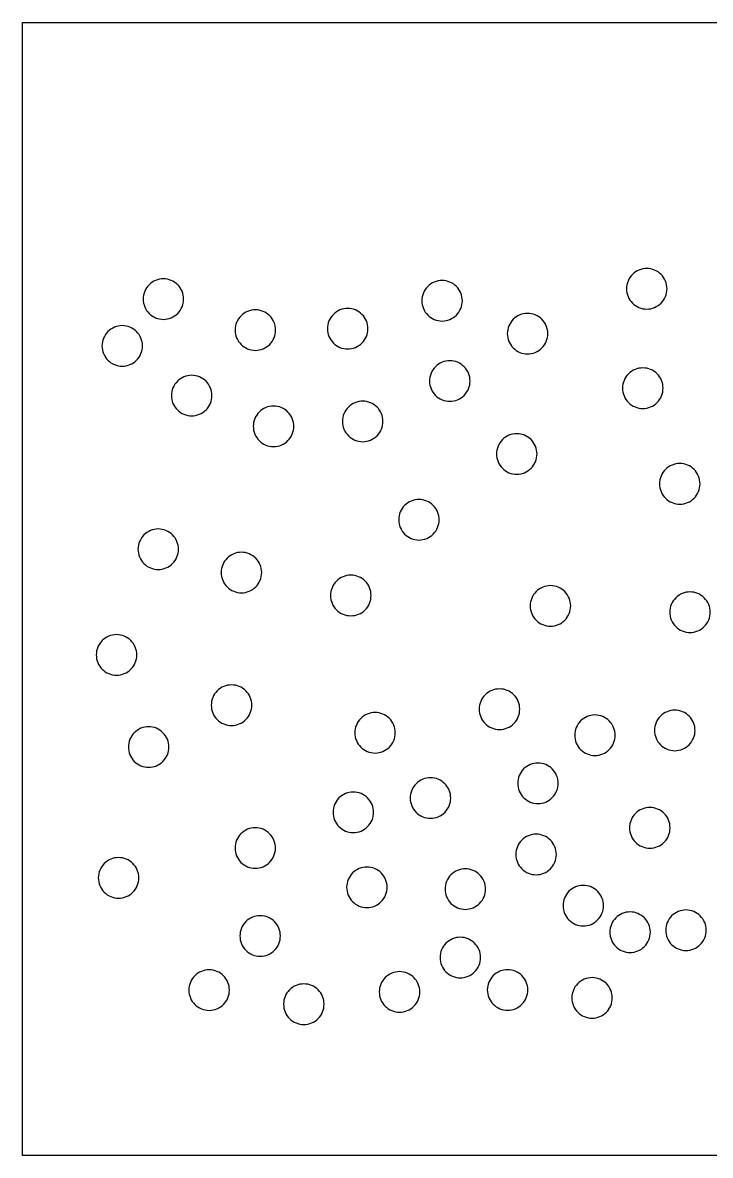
# Model space of a CAD drawing. Header units: millimetres. Extents: x 0 to 406, y 0 to 84.
# Drawn here: x 0 to 50.9, y 0 to 83.8 of the extents above; entities that cross this region are included whole.
import ezdxf

# ---------------------------------------------------------------- set-up
doc = ezdxf.new("R2010")
doc.units = ezdxf.units.MM

msp = doc.modelspace()

# ---------------------------------------------------------------- linework, layer by layer
at = {"color": 0}
for points in [[(0, 0), (0, 83.82), (406.4, 83.82), (406.4, 0), (0, 0)], [(47.362, 63.174), (47.45, 63.292), (47.525, 63.419), (47.588, 63.552), (47.638, 63.69), (47.674, 63.833), (47.695, 63.979), (47.702, 64.126), (47.695, 64.273), (47.674, 64.418), (47.638, 64.561), (47.588, 64.7), (47.525, 64.833), (47.45, 64.959), (47.362, 65.077), (47.263, 65.186), (47.154, 65.285), (47.036, 65.373), (46.91, 65.449), (46.776, 65.511), (46.638, 65.561), (46.495, 65.597), (46.349, 65.618), (46.202, 65.626), (46.055, 65.618), (45.91, 65.597), (45.767, 65.561), (45.628, 65.511), (45.495, 65.449), (45.369, 65.373), (45.251, 65.285), (45.142, 65.186), (45.043, 65.077), (44.955, 64.959), (44.88, 64.833), (44.817, 64.7), (44.767, 64.561), (44.731, 64.418), (44.71, 64.273), (44.702, 64.126), (44.71, 63.979), (44.731, 63.833), (44.767, 63.69), (44.817, 63.552), (44.88, 63.419), (44.955, 63.292), (45.043, 63.174), (45.142, 63.065), (45.251, 62.966), (45.369, 62.878), (45.495, 62.803), (45.628, 62.74), (45.767, 62.69), (45.91, 62.654), (46.055, 62.633), (46.202, 62.626), (46.349, 62.633), (46.495, 62.654), (46.638, 62.69), (46.776, 62.74), (46.91, 62.803), (47.036, 62.878), (47.154, 62.966), (47.263, 63.065), (47.362, 63.174)], [(11.481, 62.303), (11.579, 62.412), (11.667, 62.53), (11.743, 62.657), (11.806, 62.79), (11.855, 62.928), (11.891, 63.071), (11.913, 63.217), (11.92, 63.364), (11.913, 63.511), (11.891, 63.656), (11.855, 63.799), (11.806, 63.938), (11.743, 64.071), (11.667, 64.197), (11.579, 64.315), (11.481, 64.424), (11.372, 64.523), (11.253, 64.611), (11.127, 64.687), (10.994, 64.75), (10.855, 64.799), (10.713, 64.835), (10.567, 64.856), (10.42, 64.864), (10.273, 64.856), (10.127, 64.835), (9.985, 64.799), (9.846, 64.75), (9.713, 64.687), (9.587, 64.611), (9.468, 64.523), (9.359, 64.424), (9.26, 64.315), (9.173, 64.197), (9.097, 64.071), (9.034, 63.938), (8.985, 63.799), (8.949, 63.656), (8.927, 63.511), (8.92, 63.364), (8.927, 63.217), (8.949, 63.071), (8.985, 62.928), (9.034, 62.79), (9.097, 62.657), (9.173, 62.53), (9.26, 62.412), (9.359, 62.303), (9.468, 62.204), (9.587, 62.116), (9.713, 62.041), (9.846, 61.978), (9.985, 61.928), (10.127, 61.893), (10.273, 61.871), (10.42, 61.864), (10.567, 61.871), (10.713, 61.893), (10.855, 61.928), (10.994, 61.978), (11.127, 62.041), (11.253, 62.116), (11.372, 62.204), (11.481, 62.303)], [(32.111, 62.181), (32.21, 62.29), (32.298, 62.408), (32.373, 62.534), (32.436, 62.668), (32.486, 62.806), (32.522, 62.949), (32.543, 63.095), (32.55, 63.242), (32.543, 63.389), (32.522, 63.534), (32.486, 63.677), (32.436, 63.816), (32.373, 63.949), (32.298, 64.075), (32.21, 64.193), (32.111, 64.302), (32.002, 64.401), (31.884, 64.489), (31.758, 64.564), (31.624, 64.627), (31.486, 64.677), (31.343, 64.713), (31.197, 64.734), (31.05, 64.742), (30.903, 64.734), (30.758, 64.713), (30.615, 64.677), (30.476, 64.627), (30.343, 64.564), (30.217, 64.489), (30.099, 64.401), (29.99, 64.302), (29.891, 64.193), (29.803, 64.075), (29.728, 63.949), (29.665, 63.816), (29.615, 63.677), (29.579, 63.534), (29.558, 63.389), (29.55, 63.242), (29.558, 63.095), (29.579, 62.949), (29.615, 62.806), (29.665, 62.668), (29.728, 62.534), (29.803, 62.408), (29.891, 62.29), (29.99, 62.181), (30.099, 62.082), (30.217, 61.994), (30.343, 61.919), (30.476, 61.856), (30.615, 61.806), (30.758, 61.77), (30.903, 61.749), (31.05, 61.742), (31.197, 61.749), (31.343, 61.77), (31.486, 61.806), (31.624, 61.856), (31.758, 61.919), (31.884, 61.994), (32.002, 62.082), (32.111, 62.181)], [(18.288, 60.008), (18.386, 60.117), (18.474, 60.235), (18.55, 60.362), (18.613, 60.495), (18.662, 60.633), (18.698, 60.776), (18.72, 60.922), (18.727, 61.069), (18.72, 61.216), (18.698, 61.361), (18.662, 61.504), (18.613, 61.643), (18.55, 61.776), (18.474, 61.902), (18.386, 62.02), (18.288, 62.129), (18.179, 62.228), (18.06, 62.316), (17.934, 62.392), (17.801, 62.455), (17.662, 62.504), (17.52, 62.54), (17.374, 62.562), (17.227, 62.569), (17.08, 62.562), (16.934, 62.54), (16.791, 62.504), (16.653, 62.455), (16.52, 62.392), (16.394, 62.316), (16.275, 62.228), (16.166, 62.129), (16.067, 62.02), (15.98, 61.902), (15.904, 61.776), (15.841, 61.643), (15.792, 61.504), (15.756, 61.361), (15.734, 61.216), (15.727, 61.069), (15.734, 60.922), (15.756, 60.776), (15.792, 60.633), (15.841, 60.495), (15.904, 60.362), (15.98, 60.235), (16.067, 60.117), (16.166, 60.008), (16.275, 59.909), (16.394, 59.822), (16.52, 59.746), (16.653, 59.683), (16.791, 59.633), (16.934, 59.598), (17.08, 59.576), (17.227, 59.569), (17.374, 59.576), (17.52, 59.598), (17.662, 59.633), (17.801, 59.683), (17.934, 59.746), (18.06, 59.822), (18.179, 59.909), (18.288, 60.008)], [(25.122, 60.11), (25.221, 60.219), (25.309, 60.338), (25.385, 60.464), (25.448, 60.597), (25.497, 60.736), (25.533, 60.878), (25.555, 61.024), (25.562, 61.171), (25.555, 61.318), (25.533, 61.464), (25.497, 61.606), (25.448, 61.745), (25.385, 61.878), (25.309, 62.004), (25.221, 62.123), (25.122, 62.232), (25.013, 62.331), (24.895, 62.418), (24.769, 62.494), (24.636, 62.557), (24.497, 62.606), (24.354, 62.642), (24.209, 62.664), (24.062, 62.671), (23.915, 62.664), (23.769, 62.642), (23.626, 62.606), (23.488, 62.557), (23.355, 62.494), (23.228, 62.418), (23.11, 62.331), (23.001, 62.232), (22.902, 62.123), (22.815, 62.004), (22.739, 61.878), (22.676, 61.745), (22.626, 61.606), (22.591, 61.464), (22.569, 61.318), (22.562, 61.171), (22.569, 61.024), (22.591, 60.878), (22.626, 60.736), (22.676, 60.597), (22.739, 60.464), (22.815, 60.338), (22.902, 60.219), (23.001, 60.11), (23.11, 60.012), (23.228, 59.924), (23.355, 59.848), (23.488, 59.785), (23.626, 59.736), (23.769, 59.7), (23.915, 59.678), (24.062, 59.671), (24.209, 59.678), (24.354, 59.7), (24.497, 59.736), (24.636, 59.785), (24.769, 59.848), (24.895, 59.924), (25.013, 60.012), (25.122, 60.11)], [(38.438, 59.747), (38.537, 59.856), (38.625, 59.974), (38.7, 60.1), (38.763, 60.233), (38.813, 60.372), (38.849, 60.515), (38.87, 60.66), (38.877, 60.807), (38.87, 60.954), (38.849, 61.1), (38.813, 61.243), (38.763, 61.381), (38.7, 61.514), (38.625, 61.641), (38.537, 61.759), (38.438, 61.868), (38.329, 61.967), (38.211, 62.055), (38.085, 62.13), (37.951, 62.193), (37.813, 62.243), (37.67, 62.279), (37.524, 62.3), (37.377, 62.307), (37.23, 62.3), (37.085, 62.279), (36.942, 62.243), (36.803, 62.193), (36.67, 62.13), (36.544, 62.055), (36.426, 61.967), (36.317, 61.868), (36.218, 61.759), (36.13, 61.641), (36.055, 61.514), (35.992, 61.381), (35.942, 61.243), (35.906, 61.1), (35.885, 60.954), (35.877, 60.807), (35.885, 60.66), (35.906, 60.515), (35.942, 60.372), (35.992, 60.233), (36.055, 60.1), (36.13, 59.974), (36.218, 59.856), (36.317, 59.747), (36.426, 59.648), (36.544, 59.56), (36.67, 59.484), (36.803, 59.422), (36.942, 59.372), (37.085, 59.336), (37.23, 59.315), (37.377, 59.307), (37.524, 59.315), (37.67, 59.336), (37.813, 59.372), (37.951, 59.422), (38.085, 59.484), (38.211, 59.56), (38.329, 59.648), (38.438, 59.747)], [(8.434, 58.84), (8.532, 58.949), (8.62, 59.067), (8.696, 59.193), (8.759, 59.326), (8.808, 59.465), (8.844, 59.608), (8.866, 59.753), (8.873, 59.9), (8.866, 60.047), (8.844, 60.193), (8.808, 60.336), (8.759, 60.474), (8.696, 60.607), (8.62, 60.734), (8.532, 60.852), (8.434, 60.961), (8.325, 61.06), (8.206, 61.147), (8.08, 61.223), (7.947, 61.286), (7.808, 61.336), (7.666, 61.371), (7.52, 61.393), (7.373, 61.4), (7.226, 61.393), (7.08, 61.371), (6.937, 61.336), (6.799, 61.286), (6.666, 61.223), (6.54, 61.147), (6.421, 61.06), (6.312, 60.961), (6.213, 60.852), (6.126, 60.734), (6.05, 60.607), (5.987, 60.474), (5.938, 60.336), (5.902, 60.193), (5.88, 60.047), (5.873, 59.9), (5.88, 59.753), (5.902, 59.608), (5.938, 59.465), (5.987, 59.326), (6.05, 59.193), (6.126, 59.067), (6.213, 58.949), (6.312, 58.84), (6.421, 58.741), (6.54, 58.653), (6.666, 58.577), (6.799, 58.514), (6.937, 58.465), (7.08, 58.429), (7.226, 58.407), (7.373, 58.4), (7.52, 58.407), (7.666, 58.429), (7.808, 58.465), (7.947, 58.514), (8.08, 58.577), (8.206, 58.653), (8.325, 58.741), (8.434, 58.84)], [(32.682, 56.238), (32.781, 56.347), (32.869, 56.465), (32.945, 56.591), (33.008, 56.724), (33.057, 56.863), (33.093, 57.006), (33.114, 57.151), (33.122, 57.298), (33.114, 57.445), (33.093, 57.591), (33.057, 57.734), (33.008, 57.872), (32.945, 58.005), (32.869, 58.132), (32.781, 58.25), (32.682, 58.359), (32.573, 58.458), (32.455, 58.545), (32.329, 58.621), (32.196, 58.684), (32.057, 58.734), (31.914, 58.769), (31.769, 58.791), (31.622, 58.798), (31.475, 58.791), (31.329, 58.769), (31.186, 58.734), (31.048, 58.684), (30.915, 58.621), (30.788, 58.545), (30.67, 58.458), (30.561, 58.359), (30.462, 58.25), (30.375, 58.132), (30.299, 58.005), (30.236, 57.872), (30.186, 57.734), (30.151, 57.591), (30.129, 57.445), (30.122, 57.298), (30.129, 57.151), (30.151, 57.006), (30.186, 56.863), (30.236, 56.724), (30.299, 56.591), (30.375, 56.465), (30.462, 56.347), (30.561, 56.238), (30.67, 56.139), (30.788, 56.051), (30.915, 55.975), (31.048, 55.912), (31.186, 55.863), (31.329, 55.827), (31.475, 55.805), (31.622, 55.798), (31.769, 55.805), (31.914, 55.827), (32.057, 55.863), (32.196, 55.912), (32.329, 55.975), (32.455, 56.051), (32.573, 56.139), (32.682, 56.238)], [(46.972, 55.71), (47.071, 55.819), (47.158, 55.937), (47.234, 56.063), (47.297, 56.196), (47.346, 56.335), (47.382, 56.478), (47.404, 56.623), (47.411, 56.77), (47.404, 56.917), (47.382, 57.063), (47.346, 57.206), (47.297, 57.344), (47.234, 57.477), (47.158, 57.604), (47.071, 57.722), (46.972, 57.831), (46.863, 57.93), (46.744, 58.017), (46.618, 58.093), (46.485, 58.156), (46.347, 58.206), (46.204, 58.241), (46.058, 58.263), (45.911, 58.27), (45.764, 58.263), (45.618, 58.241), (45.476, 58.206), (45.337, 58.156), (45.204, 58.093), (45.078, 58.017), (44.959, 57.93), (44.85, 57.831), (44.752, 57.722), (44.664, 57.604), (44.588, 57.477), (44.525, 57.344), (44.476, 57.206), (44.44, 57.063), (44.418, 56.917), (44.411, 56.77), (44.418, 56.623), (44.44, 56.478), (44.476, 56.335), (44.525, 56.196), (44.588, 56.063), (44.664, 55.937), (44.752, 55.819), (44.85, 55.71), (44.959, 55.611), (45.078, 55.523), (45.204, 55.447), (45.337, 55.384), (45.476, 55.335), (45.618, 55.299), (45.764, 55.277), (45.911, 55.27), (46.058, 55.277), (46.204, 55.299), (46.347, 55.335), (46.485, 55.384), (46.618, 55.447), (46.744, 55.523), (46.863, 55.611), (46.972, 55.71)], [(13.574, 55.163), (13.673, 55.272), (13.76, 55.39), (13.836, 55.516), (13.899, 55.649), (13.949, 55.788), (13.984, 55.931), (14.006, 56.076), (14.013, 56.223), (14.006, 56.37), (13.984, 56.516), (13.949, 56.659), (13.899, 56.797), (13.836, 56.93), (13.76, 57.057), (13.673, 57.175), (13.574, 57.284), (13.465, 57.383), (13.347, 57.471), (13.22, 57.546), (13.087, 57.609), (12.949, 57.659), (12.806, 57.695), (12.66, 57.716), (12.513, 57.723), (12.366, 57.716), (12.221, 57.695), (12.078, 57.659), (11.939, 57.609), (11.806, 57.546), (11.68, 57.471), (11.562, 57.383), (11.453, 57.284), (11.354, 57.175), (11.266, 57.057), (11.19, 56.93), (11.127, 56.797), (11.078, 56.659), (11.042, 56.516), (11.02, 56.37), (11.013, 56.223), (11.02, 56.076), (11.042, 55.931), (11.078, 55.788), (11.127, 55.649), (11.19, 55.516), (11.266, 55.39), (11.354, 55.272), (11.453, 55.163), (11.562, 55.064), (11.68, 54.976), (11.806, 54.901), (11.939, 54.838), (12.078, 54.788), (12.221, 54.752), (12.366, 54.731), (12.513, 54.723), (12.66, 54.731), (12.806, 54.752), (12.949, 54.788), (13.087, 54.838), (13.22, 54.901), (13.347, 54.976), (13.465, 55.064), (13.574, 55.163)], [(19.634, 52.887), (19.732, 52.996), (19.82, 53.114), (19.896, 53.241), (19.959, 53.374), (20.008, 53.512), (20.044, 53.655), (20.066, 53.801), (20.073, 53.948), (20.066, 54.095), (20.044, 54.24), (20.008, 54.383), (19.959, 54.522), (19.896, 54.655), (19.82, 54.781), (19.732, 54.899), (19.634, 55.008), (19.524, 55.107), (19.406, 55.195), (19.28, 55.271), (19.147, 55.334), (19.008, 55.383), (18.866, 55.419), (18.72, 55.44), (18.573, 55.448), (18.426, 55.44), (18.28, 55.419), (18.137, 55.383), (17.999, 55.334), (17.866, 55.271), (17.74, 55.195), (17.621, 55.107), (17.512, 55.008), (17.413, 54.899), (17.326, 54.781), (17.25, 54.655), (17.187, 54.522), (17.137, 54.383), (17.102, 54.24), (17.08, 54.095), (17.073, 53.948), (17.08, 53.801), (17.102, 53.655), (17.137, 53.512), (17.187, 53.374), (17.25, 53.241), (17.326, 53.114), (17.413, 52.996), (17.512, 52.887), (17.621, 52.788), (17.74, 52.7), (17.866, 52.625), (17.999, 52.562), (18.137, 52.512), (18.28, 52.477), (18.426, 52.455), (18.573, 52.448), (18.72, 52.455), (18.866, 52.477), (19.008, 52.512), (19.147, 52.562), (19.28, 52.625), (19.406, 52.7), (19.524, 52.788), (19.634, 52.887)], [(26.235, 53.248), (26.334, 53.357), (26.421, 53.476), (26.497, 53.602), (26.56, 53.735), (26.61, 53.874), (26.645, 54.016), (26.667, 54.162), (26.674, 54.309), (26.667, 54.456), (26.645, 54.602), (26.61, 54.745), (26.56, 54.883), (26.497, 55.016), (26.421, 55.142), (26.334, 55.261), (26.235, 55.37), (26.126, 55.469), (26.007, 55.556), (25.881, 55.632), (25.748, 55.695), (25.61, 55.744), (25.467, 55.78), (25.321, 55.802), (25.174, 55.809), (25.027, 55.802), (24.881, 55.78), (24.739, 55.744), (24.6, 55.695), (24.467, 55.632), (24.341, 55.556), (24.223, 55.469), (24.113, 55.37), (24.015, 55.261), (23.927, 55.142), (23.851, 55.016), (23.788, 54.883), (23.739, 54.745), (23.703, 54.602), (23.681, 54.456), (23.674, 54.309), (23.681, 54.162), (23.703, 54.016), (23.739, 53.874), (23.788, 53.735), (23.851, 53.602), (23.927, 53.476), (24.015, 53.357), (24.113, 53.248), (24.223, 53.15), (24.341, 53.062), (24.467, 52.986), (24.6, 52.923), (24.739, 52.874), (24.881, 52.838), (25.027, 52.816), (25.174, 52.809), (25.321, 52.816), (25.467, 52.838), (25.61, 52.874), (25.748, 52.923), (25.881, 52.986), (26.007, 53.062), (26.126, 53.15), (26.235, 53.248)], [(37.639, 50.841), (37.737, 50.95), (37.825, 51.068), (37.901, 51.194), (37.964, 51.327), (38.013, 51.466), (38.049, 51.609), (38.071, 51.754), (38.078, 51.901), (38.071, 52.048), (38.049, 52.194), (38.013, 52.337), (37.964, 52.475), (37.901, 52.608), (37.825, 52.735), (37.737, 52.853), (37.639, 52.962), (37.529, 53.061), (37.411, 53.148), (37.285, 53.224), (37.152, 53.287), (37.013, 53.337), (36.871, 53.372), (36.725, 53.394), (36.578, 53.401), (36.431, 53.394), (36.285, 53.372), (36.142, 53.337), (36.004, 53.287), (35.871, 53.224), (35.745, 53.148), (35.626, 53.061), (35.517, 52.962), (35.418, 52.853), (35.331, 52.735), (35.255, 52.608), (35.192, 52.475), (35.142, 52.337), (35.107, 52.194), (35.085, 52.048), (35.078, 51.901), (35.085, 51.754), (35.107, 51.609), (35.142, 51.466), (35.192, 51.327), (35.255, 51.194), (35.331, 51.068), (35.418, 50.95), (35.517, 50.841), (35.626, 50.742), (35.745, 50.654), (35.871, 50.578), (36.004, 50.515), (36.142, 50.466), (36.285, 50.43), (36.431, 50.408), (36.578, 50.401), (36.725, 50.408), (36.871, 50.43), (37.013, 50.466), (37.152, 50.515), (37.285, 50.578), (37.411, 50.654), (37.529, 50.742), (37.639, 50.841)], [(49.709, 48.632), (49.808, 48.741), (49.895, 48.859), (49.971, 48.986), (50.034, 49.119), (50.084, 49.257), (50.119, 49.4), (50.141, 49.546), (50.148, 49.693), (50.141, 49.84), (50.119, 49.985), (50.084, 50.128), (50.034, 50.267), (49.971, 50.4), (49.895, 50.526), (49.808, 50.644), (49.709, 50.753), (49.6, 50.852), (49.482, 50.94), (49.355, 51.016), (49.222, 51.079), (49.084, 51.128), (48.941, 51.164), (48.795, 51.186), (48.648, 51.193), (48.501, 51.186), (48.356, 51.164), (48.213, 51.128), (48.074, 51.079), (47.941, 51.016), (47.815, 50.94), (47.697, 50.852), (47.588, 50.753), (47.489, 50.644), (47.401, 50.526), (47.325, 50.4), (47.262, 50.267), (47.213, 50.128), (47.177, 49.985), (47.155, 49.84), (47.148, 49.693), (47.155, 49.546), (47.177, 49.4), (47.213, 49.257), (47.262, 49.119), (47.325, 48.986), (47.401, 48.859), (47.489, 48.741), (47.588, 48.632), (47.697, 48.533), (47.815, 48.446), (47.941, 48.37), (48.074, 48.307), (48.213, 48.257), (48.356, 48.222), (48.501, 48.2), (48.648, 48.193), (48.795, 48.2), (48.941, 48.222), (49.084, 48.257), (49.222, 48.307), (49.355, 48.37), (49.482, 48.446), (49.6, 48.533), (49.709, 48.632)], [(30.398, 45.975), (30.497, 46.084), (30.584, 46.202), (30.66, 46.328), (30.723, 46.462), (30.773, 46.6), (30.808, 46.743), (30.83, 46.889), (30.837, 47.036), (30.83, 47.183), (30.808, 47.328), (30.773, 47.471), (30.723, 47.61), (30.66, 47.743), (30.584, 47.869), (30.497, 47.987), (30.398, 48.096), (30.289, 48.195), (30.171, 48.283), (30.044, 48.358), (29.911, 48.421), (29.773, 48.471), (29.63, 48.507), (29.484, 48.528), (29.337, 48.536), (29.19, 48.528), (29.045, 48.507), (28.902, 48.471), (28.763, 48.421), (28.63, 48.358), (28.504, 48.283), (28.386, 48.195), (28.277, 48.096), (28.178, 47.987), (28.09, 47.869), (28.014, 47.743), (27.951, 47.61), (27.902, 47.471), (27.866, 47.328), (27.844, 47.183), (27.837, 47.036), (27.844, 46.889), (27.866, 46.743), (27.902, 46.6), (27.951, 46.462), (28.014, 46.328), (28.09, 46.202), (28.178, 46.084), (28.277, 45.975), (28.386, 45.876), (28.504, 45.788), (28.63, 45.713), (28.763, 45.65), (28.902, 45.6), (29.045, 45.564), (29.19, 45.543), (29.337, 45.536), (29.484, 45.543), (29.63, 45.564), (29.773, 45.6), (29.911, 45.65), (30.044, 45.713), (30.171, 45.788), (30.289, 45.876), (30.398, 45.975)], [(11.099, 43.793), (11.198, 43.902), (11.285, 44.02), (11.361, 44.146), (11.424, 44.279), (11.473, 44.418), (11.509, 44.561), (11.531, 44.706), (11.538, 44.853), (11.531, 45), (11.509, 45.146), (11.473, 45.289), (11.424, 45.427), (11.361, 45.56), (11.285, 45.687), (11.198, 45.805), (11.099, 45.914), (10.99, 46.013), (10.871, 46.101), (10.745, 46.176), (10.612, 46.239), (10.473, 46.289), (10.331, 46.325), (10.185, 46.346), (10.038, 46.353), (9.891, 46.346), (9.745, 46.325), (9.603, 46.289), (9.464, 46.239), (9.331, 46.176), (9.205, 46.101), (9.086, 46.013), (8.977, 45.914), (8.879, 45.805), (8.791, 45.687), (8.715, 45.56), (8.652, 45.427), (8.603, 45.289), (8.567, 45.146), (8.545, 45), (8.538, 44.853), (8.545, 44.706), (8.567, 44.561), (8.603, 44.418), (8.652, 44.279), (8.715, 44.146), (8.791, 44.02), (8.879, 43.902), (8.977, 43.793), (9.086, 43.694), (9.205, 43.606), (9.331, 43.531), (9.464, 43.468), (9.603, 43.418), (9.745, 43.382), (9.891, 43.361), (10.038, 43.353), (10.185, 43.361), (10.331, 43.382), (10.473, 43.418), (10.612, 43.468), (10.745, 43.531), (10.871, 43.606), (10.99, 43.694), (11.099, 43.793)], [(17.258, 42.067), (17.357, 42.176), (17.445, 42.294), (17.52, 42.42), (17.583, 42.554), (17.633, 42.692), (17.668, 42.835), (17.69, 42.981), (17.697, 43.128), (17.69, 43.275), (17.668, 43.42), (17.633, 43.563), (17.583, 43.702), (17.52, 43.835), (17.445, 43.961), (17.357, 44.079), (17.258, 44.188), (17.149, 44.287), (17.031, 44.375), (16.904, 44.45), (16.771, 44.513), (16.633, 44.563), (16.49, 44.599), (16.344, 44.62), (16.197, 44.628), (16.05, 44.62), (15.905, 44.599), (15.762, 44.563), (15.623, 44.513), (15.49, 44.45), (15.364, 44.375), (15.246, 44.287), (15.137, 44.188), (15.038, 44.079), (14.95, 43.961), (14.874, 43.835), (14.811, 43.702), (14.762, 43.563), (14.726, 43.42), (14.705, 43.275), (14.697, 43.128), (14.705, 42.981), (14.726, 42.835), (14.762, 42.692), (14.811, 42.554), (14.874, 42.42), (14.95, 42.294), (15.038, 42.176), (15.137, 42.067), (15.246, 41.968), (15.364, 41.88), (15.49, 41.805), (15.623, 41.742), (15.762, 41.692), (15.905, 41.656), (16.05, 41.635), (16.197, 41.628), (16.344, 41.635), (16.49, 41.656), (16.633, 41.692), (16.771, 41.742), (16.904, 41.805), (17.031, 41.88), (17.149, 41.968), (17.258, 42.067)], [(25.356, 40.37), (25.455, 40.479), (25.542, 40.597), (25.618, 40.724), (25.681, 40.857), (25.73, 40.995), (25.766, 41.138), (25.788, 41.284), (25.795, 41.431), (25.788, 41.578), (25.766, 41.723), (25.73, 41.866), (25.681, 42.005), (25.618, 42.138), (25.542, 42.264), (25.455, 42.382), (25.356, 42.491), (25.247, 42.59), (25.128, 42.678), (25.002, 42.754), (24.869, 42.816), (24.731, 42.866), (24.588, 42.902), (24.442, 42.923), (24.295, 42.931), (24.148, 42.923), (24.002, 42.902), (23.86, 42.866), (23.721, 42.816), (23.588, 42.754), (23.462, 42.678), (23.343, 42.59), (23.234, 42.491), (23.136, 42.382), (23.048, 42.264), (22.972, 42.138), (22.909, 42.005), (22.86, 41.866), (22.824, 41.723), (22.802, 41.578), (22.795, 41.431), (22.802, 41.284), (22.824, 41.138), (22.86, 40.995), (22.909, 40.857), (22.972, 40.724), (23.048, 40.597), (23.136, 40.479), (23.234, 40.37), (23.343, 40.271), (23.462, 40.183), (23.588, 40.108), (23.721, 40.045), (23.86, 39.995), (24.002, 39.959), (24.148, 39.938), (24.295, 39.931), (24.442, 39.938), (24.588, 39.959), (24.731, 39.995), (24.869, 40.045), (25.002, 40.108), (25.128, 40.183), (25.247, 40.271), (25.356, 40.37)], [(40.134, 39.599), (40.233, 39.708), (40.32, 39.827), (40.396, 39.953), (40.459, 40.086), (40.509, 40.225), (40.544, 40.367), (40.566, 40.513), (40.573, 40.66), (40.566, 40.807), (40.544, 40.953), (40.509, 41.095), (40.459, 41.234), (40.396, 41.367), (40.32, 41.493), (40.233, 41.612), (40.134, 41.721), (40.025, 41.82), (39.907, 41.907), (39.78, 41.983), (39.647, 42.046), (39.509, 42.095), (39.366, 42.131), (39.22, 42.153), (39.073, 42.16), (38.926, 42.153), (38.781, 42.131), (38.638, 42.095), (38.499, 42.046), (38.366, 41.983), (38.24, 41.907), (38.122, 41.82), (38.012, 41.721), (37.914, 41.612), (37.826, 41.493), (37.75, 41.367), (37.687, 41.234), (37.638, 41.095), (37.602, 40.953), (37.58, 40.807), (37.573, 40.66), (37.58, 40.513), (37.602, 40.367), (37.638, 40.225), (37.687, 40.086), (37.75, 39.953), (37.826, 39.827), (37.914, 39.708), (38.012, 39.599), (38.122, 39.501), (38.24, 39.413), (38.366, 39.337), (38.499, 39.274), (38.638, 39.225), (38.781, 39.189), (38.926, 39.167), (39.073, 39.16), (39.22, 39.167), (39.366, 39.189), (39.509, 39.225), (39.647, 39.274), (39.78, 39.337), (39.907, 39.413), (40.025, 39.501), (40.134, 39.599)], [(50.464, 39.132), (50.563, 39.241), (50.651, 39.36), (50.726, 39.486), (50.789, 39.619), (50.839, 39.757), (50.875, 39.9), (50.896, 40.046), (50.903, 40.193), (50.896, 40.34), (50.875, 40.486), (50.839, 40.628), (50.789, 40.767), (50.726, 40.9), (50.651, 41.026), (50.563, 41.144), (50.464, 41.254), (50.355, 41.352), (50.237, 41.44), (50.11, 41.516), (49.977, 41.579), (49.839, 41.628), (49.696, 41.664), (49.55, 41.686), (49.403, 41.693), (49.256, 41.686), (49.111, 41.664), (48.968, 41.628), (48.829, 41.579), (48.696, 41.516), (48.57, 41.44), (48.452, 41.352), (48.343, 41.254), (48.244, 41.144), (48.156, 41.026), (48.08, 40.9), (48.018, 40.767), (47.968, 40.628), (47.932, 40.486), (47.911, 40.34), (47.903, 40.193), (47.911, 40.046), (47.932, 39.9), (47.968, 39.757), (48.018, 39.619), (48.08, 39.486), (48.156, 39.36), (48.244, 39.241), (48.343, 39.132), (48.452, 39.033), (48.57, 38.946), (48.696, 38.87), (48.829, 38.807), (48.968, 38.757), (49.111, 38.722), (49.256, 38.7), (49.403, 38.693), (49.55, 38.7), (49.696, 38.722), (49.839, 38.757), (49.977, 38.807), (50.11, 38.87), (50.237, 38.946), (50.355, 39.033), (50.464, 39.132)], [(8.01, 35.973), (8.109, 36.082), (8.197, 36.2), (8.272, 36.326), (8.335, 36.459), (8.385, 36.598), (8.421, 36.741), (8.442, 36.886), (8.45, 37.033), (8.442, 37.18), (8.421, 37.326), (8.385, 37.469), (8.335, 37.607), (8.272, 37.74), (8.197, 37.867), (8.109, 37.985), (8.01, 38.094), (7.901, 38.193), (7.783, 38.28), (7.657, 38.356), (7.524, 38.419), (7.385, 38.469), (7.242, 38.504), (7.097, 38.526), (6.95, 38.533), (6.803, 38.526), (6.657, 38.504), (6.514, 38.469), (6.376, 38.419), (6.242, 38.356), (6.116, 38.28), (5.998, 38.193), (5.889, 38.094), (5.79, 37.985), (5.702, 37.867), (5.627, 37.74), (5.564, 37.607), (5.514, 37.469), (5.478, 37.326), (5.457, 37.18), (5.45, 37.033), (5.457, 36.886), (5.478, 36.741), (5.514, 36.598), (5.564, 36.459), (5.627, 36.326), (5.702, 36.2), (5.79, 36.082), (5.889, 35.973), (5.998, 35.874), (6.116, 35.786), (6.242, 35.71), (6.376, 35.647), (6.514, 35.598), (6.657, 35.562), (6.803, 35.54), (6.95, 35.533), (7.097, 35.54), (7.242, 35.562), (7.385, 35.598), (7.524, 35.647), (7.657, 35.71), (7.783, 35.786), (7.901, 35.874), (8.01, 35.973)], [(16.523, 32.25), (16.622, 32.36), (16.71, 32.478), (16.786, 32.604), (16.848, 32.737), (16.898, 32.876), (16.934, 33.019), (16.955, 33.164), (16.963, 33.311), (16.955, 33.458), (16.934, 33.604), (16.898, 33.747), (16.848, 33.885), (16.786, 34.018), (16.71, 34.144), (16.622, 34.263), (16.523, 34.372), (16.414, 34.471), (16.296, 34.558), (16.17, 34.634), (16.037, 34.697), (15.898, 34.747), (15.755, 34.782), (15.61, 34.804), (15.463, 34.811), (15.316, 34.804), (15.17, 34.782), (15.027, 34.747), (14.889, 34.697), (14.756, 34.634), (14.629, 34.558), (14.511, 34.471), (14.402, 34.372), (14.303, 34.263), (14.215, 34.144), (14.14, 34.018), (14.077, 33.885), (14.027, 33.747), (13.991, 33.604), (13.97, 33.458), (13.963, 33.311), (13.97, 33.164), (13.991, 33.019), (14.027, 32.876), (14.077, 32.737), (14.14, 32.604), (14.215, 32.478), (14.303, 32.36), (14.402, 32.25), (14.511, 32.152), (14.629, 32.064), (14.756, 31.988), (14.889, 31.925), (15.027, 31.876), (15.17, 31.84), (15.316, 31.818), (15.463, 31.811), (15.61, 31.818), (15.755, 31.84), (15.898, 31.876), (16.037, 31.925), (16.17, 31.988), (16.296, 32.064), (16.414, 32.152), (16.523, 32.25)], [(36.362, 31.955), (36.461, 32.065), (36.548, 32.183), (36.624, 32.309), (36.687, 32.442), (36.737, 32.581), (36.772, 32.723), (36.794, 32.869), (36.801, 33.016), (36.794, 33.163), (36.772, 33.309), (36.737, 33.452), (36.687, 33.59), (36.624, 33.723), (36.548, 33.849), (36.461, 33.968), (36.362, 34.077), (36.253, 34.176), (36.135, 34.263), (36.008, 34.339), (35.875, 34.402), (35.737, 34.452), (35.594, 34.487), (35.448, 34.509), (35.301, 34.516), (35.154, 34.509), (35.009, 34.487), (34.866, 34.452), (34.727, 34.402), (34.594, 34.339), (34.468, 34.263), (34.35, 34.176), (34.241, 34.077), (34.142, 33.968), (34.054, 33.849), (33.978, 33.723), (33.915, 33.59), (33.866, 33.452), (33.83, 33.309), (33.808, 33.163), (33.801, 33.016), (33.808, 32.869), (33.83, 32.723), (33.866, 32.581), (33.915, 32.442), (33.978, 32.309), (34.054, 32.183), (34.142, 32.065), (34.241, 31.955), (34.35, 31.857), (34.468, 31.769), (34.594, 31.693), (34.727, 31.63), (34.866, 31.581), (35.009, 31.545), (35.154, 31.523), (35.301, 31.516), (35.448, 31.523), (35.594, 31.545), (35.737, 31.581), (35.875, 31.63), (36.008, 31.693), (36.135, 31.769), (36.253, 31.857), (36.362, 31.955)], [(27.149, 30.209), (27.248, 30.318), (27.336, 30.436), (27.412, 30.563), (27.474, 30.696), (27.524, 30.834), (27.56, 30.977), (27.581, 31.123), (27.589, 31.27), (27.581, 31.417), (27.56, 31.562), (27.524, 31.705), (27.474, 31.844), (27.412, 31.977), (27.336, 32.103), (27.248, 32.221), (27.149, 32.33), (27.04, 32.429), (26.922, 32.517), (26.796, 32.593), (26.663, 32.656), (26.524, 32.705), (26.381, 32.741), (26.236, 32.763), (26.089, 32.77), (25.942, 32.763), (25.796, 32.741), (25.653, 32.705), (25.515, 32.656), (25.382, 32.593), (25.255, 32.517), (25.137, 32.429), (25.028, 32.33), (24.929, 32.221), (24.841, 32.103), (24.766, 31.977), (24.703, 31.844), (24.653, 31.705), (24.617, 31.562), (24.596, 31.417), (24.589, 31.27), (24.596, 31.123), (24.617, 30.977), (24.653, 30.834), (24.703, 30.696), (24.766, 30.563), (24.841, 30.436), (24.929, 30.318), (25.028, 30.209), (25.137, 30.11), (25.255, 30.023), (25.382, 29.947), (25.515, 29.884), (25.653, 29.834), (25.796, 29.799), (25.942, 29.777), (26.089, 29.77), (26.236, 29.777), (26.381, 29.799), (26.524, 29.834), (26.663, 29.884), (26.796, 29.947), (26.922, 30.023), (27.04, 30.11), (27.149, 30.209)], [(49.339, 30.385), (49.438, 30.494), (49.526, 30.612), (49.601, 30.738), (49.664, 30.872), (49.714, 31.01), (49.75, 31.153), (49.771, 31.299), (49.779, 31.446), (49.771, 31.593), (49.75, 31.738), (49.714, 31.881), (49.664, 32.02), (49.601, 32.153), (49.526, 32.279), (49.438, 32.397), (49.339, 32.506), (49.23, 32.605), (49.112, 32.693), (48.986, 32.768), (48.853, 32.831), (48.714, 32.881), (48.571, 32.917), (48.426, 32.938), (48.279, 32.946), (48.132, 32.938), (47.986, 32.917), (47.843, 32.881), (47.705, 32.831), (47.572, 32.768), (47.445, 32.693), (47.327, 32.605), (47.218, 32.506), (47.119, 32.397), (47.031, 32.279), (46.956, 32.153), (46.893, 32.02), (46.843, 31.881), (46.807, 31.738), (46.786, 31.593), (46.779, 31.446), (46.786, 31.299), (46.807, 31.153), (46.843, 31.01), (46.893, 30.872), (46.956, 30.738), (47.031, 30.612), (47.119, 30.494), (47.218, 30.385), (47.327, 30.286), (47.445, 30.198), (47.572, 30.123), (47.705, 30.06), (47.843, 30.01), (47.986, 29.974), (48.132, 29.953), (48.279, 29.946), (48.426, 29.953), (48.571, 29.974), (48.714, 30.01), (48.853, 30.06), (48.986, 30.123), (49.112, 30.198), (49.23, 30.286), (49.339, 30.385)], [(43.427, 30.026), (43.526, 30.135), (43.613, 30.253), (43.689, 30.379), (43.752, 30.512), (43.801, 30.651), (43.837, 30.794), (43.859, 30.939), (43.866, 31.086), (43.859, 31.233), (43.837, 31.379), (43.801, 31.522), (43.752, 31.66), (43.689, 31.793), (43.613, 31.92), (43.526, 32.038), (43.427, 32.147), (43.318, 32.246), (43.199, 32.333), (43.073, 32.409), (42.94, 32.472), (42.801, 32.522), (42.659, 32.557), (42.513, 32.579), (42.366, 32.586), (42.219, 32.579), (42.073, 32.557), (41.931, 32.522), (41.792, 32.472), (41.659, 32.409), (41.533, 32.333), (41.414, 32.246), (41.305, 32.147), (41.207, 32.038), (41.119, 31.92), (41.043, 31.793), (40.98, 31.66), (40.931, 31.522), (40.895, 31.379), (40.873, 31.233), (40.866, 31.086), (40.873, 30.939), (40.895, 30.794), (40.931, 30.651), (40.98, 30.512), (41.043, 30.379), (41.119, 30.253), (41.207, 30.135), (41.305, 30.026), (41.414, 29.927), (41.533, 29.839), (41.659, 29.763), (41.792, 29.7), (41.931, 29.651), (42.073, 29.615), (42.219, 29.594), (42.366, 29.586), (42.513, 29.594), (42.659, 29.615), (42.801, 29.651), (42.94, 29.7), (43.073, 29.763), (43.199, 29.839), (43.318, 29.927), (43.427, 30.026)], [(10.387, 29.157), (10.486, 29.266), (10.574, 29.384), (10.649, 29.51), (10.712, 29.643), (10.762, 29.782), (10.798, 29.925), (10.819, 30.07), (10.826, 30.217), (10.819, 30.364), (10.798, 30.51), (10.762, 30.653), (10.712, 30.791), (10.649, 30.924), (10.574, 31.051), (10.486, 31.169), (10.387, 31.278), (10.278, 31.377), (10.16, 31.464), (10.034, 31.54), (9.9, 31.603), (9.762, 31.653), (9.619, 31.688), (9.473, 31.71), (9.326, 31.717), (9.179, 31.71), (9.034, 31.688), (8.891, 31.653), (8.752, 31.603), (8.619, 31.54), (8.493, 31.464), (8.375, 31.377), (8.266, 31.278), (8.167, 31.169), (8.079, 31.051), (8.004, 30.924), (7.941, 30.791), (7.891, 30.653), (7.855, 30.51), (7.834, 30.364), (7.826, 30.217), (7.834, 30.07), (7.855, 29.925), (7.891, 29.782), (7.941, 29.643), (8.004, 29.51), (8.079, 29.384), (8.167, 29.266), (8.266, 29.157), (8.375, 29.058), (8.493, 28.97), (8.619, 28.894), (8.752, 28.831), (8.891, 28.782), (9.034, 28.746), (9.179, 28.724), (9.326, 28.717), (9.473, 28.724), (9.619, 28.746), (9.762, 28.782), (9.9, 28.831), (10.034, 28.894), (10.16, 28.97), (10.278, 29.058), (10.387, 29.157)], [(39.208, 26.469), (39.307, 26.578), (39.395, 26.696), (39.47, 26.822), (39.533, 26.955), (39.583, 27.094), (39.619, 27.237), (39.64, 27.382), (39.647, 27.529), (39.64, 27.676), (39.619, 27.822), (39.583, 27.965), (39.533, 28.103), (39.47, 28.236), (39.395, 28.363), (39.307, 28.481), (39.208, 28.59), (39.099, 28.689), (38.981, 28.777), (38.854, 28.852), (38.721, 28.915), (38.583, 28.965), (38.44, 29.001), (38.294, 29.022), (38.147, 29.029), (38, 29.022), (37.855, 29.001), (37.712, 28.965), (37.573, 28.915), (37.44, 28.852), (37.314, 28.777), (37.196, 28.689), (37.087, 28.59), (36.988, 28.481), (36.9, 28.363), (36.825, 28.236), (36.762, 28.103), (36.712, 27.965), (36.676, 27.822), (36.655, 27.676), (36.647, 27.529), (36.655, 27.382), (36.676, 27.237), (36.712, 27.094), (36.762, 26.955), (36.825, 26.822), (36.9, 26.696), (36.988, 26.578), (37.087, 26.469), (37.196, 26.37), (37.314, 26.282), (37.44, 26.207), (37.573, 26.144), (37.712, 26.094), (37.855, 26.058), (38, 26.037), (38.147, 26.029), (38.294, 26.037), (38.44, 26.058), (38.583, 26.094), (38.721, 26.144), (38.854, 26.207), (38.981, 26.282), (39.099, 26.37), (39.208, 26.469)], [(31.252, 25.38), (31.351, 25.49), (31.439, 25.608), (31.514, 25.734), (31.577, 25.867), (31.627, 26.006), (31.663, 26.149), (31.684, 26.294), (31.691, 26.441), (31.684, 26.588), (31.663, 26.734), (31.627, 26.877), (31.577, 27.015), (31.514, 27.148), (31.439, 27.274), (31.351, 27.393), (31.252, 27.502), (31.143, 27.601), (31.025, 27.688), (30.898, 27.764), (30.765, 27.827), (30.627, 27.877), (30.484, 27.912), (30.338, 27.934), (30.191, 27.941), (30.044, 27.934), (29.899, 27.912), (29.756, 27.877), (29.617, 27.827), (29.484, 27.764), (29.358, 27.688), (29.24, 27.601), (29.131, 27.502), (29.032, 27.393), (28.944, 27.274), (28.868, 27.148), (28.806, 27.015), (28.756, 26.877), (28.72, 26.734), (28.699, 26.588), (28.691, 26.441), (28.699, 26.294), (28.72, 26.149), (28.756, 26.006), (28.806, 25.867), (28.868, 25.734), (28.944, 25.608), (29.032, 25.49), (29.131, 25.38), (29.24, 25.282), (29.358, 25.194), (29.484, 25.118), (29.617, 25.055), (29.756, 25.006), (29.899, 24.97), (30.044, 24.948), (30.191, 24.941), (30.338, 24.948), (30.484, 24.97), (30.627, 25.006), (30.765, 25.055), (30.898, 25.118), (31.025, 25.194), (31.143, 25.282), (31.252, 25.38)], [(25.538, 24.323), (25.637, 24.432), (25.724, 24.551), (25.8, 24.677), (25.863, 24.81), (25.912, 24.949), (25.948, 25.091), (25.97, 25.237), (25.977, 25.384), (25.97, 25.531), (25.948, 25.677), (25.912, 25.819), (25.863, 25.958), (25.8, 26.091), (25.724, 26.217), (25.637, 26.336), (25.538, 26.445), (25.429, 26.543), (25.31, 26.631), (25.184, 26.707), (25.051, 26.77), (24.912, 26.819), (24.77, 26.855), (24.624, 26.877), (24.477, 26.884), (24.33, 26.877), (24.184, 26.855), (24.042, 26.819), (23.903, 26.77), (23.77, 26.707), (23.644, 26.631), (23.525, 26.543), (23.416, 26.445), (23.317, 26.336), (23.23, 26.217), (23.154, 26.091), (23.091, 25.958), (23.042, 25.819), (23.006, 25.677), (22.984, 25.531), (22.977, 25.384), (22.984, 25.237), (23.006, 25.091), (23.042, 24.949), (23.091, 24.81), (23.154, 24.677), (23.23, 24.551), (23.317, 24.432), (23.416, 24.323), (23.525, 24.224), (23.644, 24.137), (23.77, 24.061), (23.903, 23.998), (24.042, 23.949), (24.184, 23.913), (24.33, 23.891), (24.477, 23.884), (24.624, 23.891), (24.77, 23.913), (24.912, 23.949), (25.051, 23.998), (25.184, 24.061), (25.31, 24.137), (25.429, 24.224), (25.538, 24.323)], [(47.491, 23.175), (47.59, 23.284), (47.677, 23.402), (47.753, 23.529), (47.816, 23.662), (47.866, 23.8), (47.901, 23.943), (47.923, 24.089), (47.93, 24.236), (47.923, 24.383), (47.901, 24.528), (47.866, 24.671), (47.816, 24.81), (47.753, 24.943), (47.677, 25.069), (47.59, 25.187), (47.491, 25.296), (47.382, 25.395), (47.264, 25.483), (47.137, 25.559), (47.004, 25.622), (46.866, 25.671), (46.723, 25.707), (46.577, 25.729), (46.43, 25.736), (46.283, 25.729), (46.138, 25.707), (45.995, 25.671), (45.856, 25.622), (45.723, 25.559), (45.597, 25.483), (45.479, 25.395), (45.37, 25.296), (45.271, 25.187), (45.183, 25.069), (45.107, 24.943), (45.044, 24.81), (44.995, 24.671), (44.959, 24.528), (44.937, 24.383), (44.93, 24.236), (44.937, 24.089), (44.959, 23.943), (44.995, 23.8), (45.044, 23.662), (45.107, 23.529), (45.183, 23.402), (45.271, 23.284), (45.37, 23.175), (45.479, 23.076), (45.597, 22.989), (45.723, 22.913), (45.856, 22.85), (45.995, 22.8), (46.138, 22.765), (46.283, 22.743), (46.43, 22.736), (46.577, 22.743), (46.723, 22.765), (46.866, 22.8), (47.004, 22.85), (47.137, 22.913), (47.264, 22.989), (47.382, 23.076), (47.491, 23.175)], [(18.281, 21.681), (18.38, 21.79), (18.468, 21.908), (18.544, 22.034), (18.607, 22.167), (18.656, 22.306), (18.692, 22.449), (18.714, 22.594), (18.721, 22.741), (18.714, 22.888), (18.692, 23.034), (18.656, 23.177), (18.607, 23.315), (18.544, 23.448), (18.468, 23.575), (18.38, 23.693), (18.281, 23.802), (18.172, 23.901), (18.054, 23.989), (17.928, 24.064), (17.795, 24.127), (17.656, 24.177), (17.513, 24.213), (17.368, 24.234), (17.221, 24.241), (17.074, 24.234), (16.928, 24.213), (16.785, 24.177), (16.647, 24.127), (16.514, 24.064), (16.387, 23.989), (16.269, 23.901), (16.16, 23.802), (16.061, 23.693), (15.974, 23.575), (15.898, 23.448), (15.835, 23.315), (15.785, 23.177), (15.75, 23.034), (15.728, 22.888), (15.721, 22.741), (15.728, 22.594), (15.75, 22.449), (15.785, 22.306), (15.835, 22.167), (15.898, 22.034), (15.974, 21.908), (16.061, 21.79), (16.16, 21.681), (16.269, 21.582), (16.387, 21.494), (16.514, 21.418), (16.647, 21.356), (16.785, 21.306), (16.928, 21.27), (17.074, 21.249), (17.221, 21.241), (17.368, 21.249), (17.513, 21.27), (17.656, 21.306), (17.795, 21.356), (17.928, 21.418), (18.054, 21.494), (18.172, 21.582), (18.281, 21.681)], [(39.072, 21.205), (39.171, 21.314), (39.259, 21.432), (39.334, 21.559), (39.397, 21.692), (39.447, 21.83), (39.483, 21.973), (39.504, 22.119), (39.512, 22.266), (39.504, 22.413), (39.483, 22.558), (39.447, 22.701), (39.397, 22.84), (39.334, 22.973), (39.259, 23.099), (39.171, 23.217), (39.072, 23.326), (38.963, 23.425), (38.845, 23.513), (38.719, 23.589), (38.586, 23.651), (38.447, 23.701), (38.304, 23.737), (38.159, 23.758), (38.012, 23.766), (37.865, 23.758), (37.719, 23.737), (37.576, 23.701), (37.438, 23.651), (37.304, 23.589), (37.178, 23.513), (37.06, 23.425), (36.951, 23.326), (36.852, 23.217), (36.764, 23.099), (36.689, 22.973), (36.626, 22.84), (36.576, 22.701), (36.54, 22.558), (36.519, 22.413), (36.512, 22.266), (36.519, 22.119), (36.54, 21.973), (36.576, 21.83), (36.626, 21.692), (36.689, 21.559), (36.764, 21.432), (36.852, 21.314), (36.951, 21.205), (37.06, 21.106), (37.178, 21.018), (37.304, 20.943), (37.438, 20.88), (37.576, 20.83), (37.719, 20.794), (37.865, 20.773), (38.012, 20.766), (38.159, 20.773), (38.304, 20.794), (38.447, 20.83), (38.586, 20.88), (38.719, 20.943), (38.845, 21.018), (38.963, 21.106), (39.072, 21.205)], [(8.16, 19.472), (8.259, 19.581), (8.347, 19.699), (8.423, 19.826), (8.485, 19.959), (8.535, 20.097), (8.571, 20.24), (8.592, 20.386), (8.6, 20.533), (8.592, 20.68), (8.571, 20.825), (8.535, 20.968), (8.485, 21.107), (8.423, 21.24), (8.347, 21.366), (8.259, 21.484), (8.16, 21.593), (8.051, 21.692), (7.933, 21.78), (7.807, 21.856), (7.674, 21.919), (7.535, 21.968), (7.392, 22.004), (7.247, 22.026), (7.1, 22.033), (6.953, 22.026), (6.807, 22.004), (6.664, 21.968), (6.526, 21.919), (6.393, 21.856), (6.266, 21.78), (6.148, 21.692), (6.039, 21.593), (5.94, 21.484), (5.852, 21.366), (5.777, 21.24), (5.714, 21.107), (5.664, 20.968), (5.628, 20.825), (5.607, 20.68), (5.6, 20.533), (5.607, 20.386), (5.628, 20.24), (5.664, 20.097), (5.714, 19.959), (5.777, 19.826), (5.852, 19.699), (5.94, 19.581), (6.039, 19.472), (6.148, 19.373), (6.266, 19.286), (6.393, 19.21), (6.526, 19.147), (6.664, 19.097), (6.807, 19.062), (6.953, 19.04), (7.1, 19.033), (7.247, 19.04), (7.392, 19.062), (7.535, 19.097), (7.674, 19.147), (7.807, 19.21), (7.933, 19.286), (8.051, 19.373), (8.16, 19.472)], [(26.545, 18.775), (26.644, 18.884), (26.731, 19.003), (26.807, 19.129), (26.87, 19.262), (26.919, 19.401), (26.955, 19.543), (26.977, 19.689), (26.984, 19.836), (26.977, 19.983), (26.955, 20.129), (26.919, 20.271), (26.87, 20.41), (26.807, 20.543), (26.731, 20.669), (26.644, 20.788), (26.545, 20.897), (26.436, 20.995), (26.317, 21.083), (26.191, 21.159), (26.058, 21.222), (25.919, 21.271), (25.777, 21.307), (25.631, 21.329), (25.484, 21.336), (25.337, 21.329), (25.191, 21.307), (25.049, 21.271), (24.91, 21.222), (24.777, 21.159), (24.651, 21.083), (24.532, 20.995), (24.423, 20.897), (24.325, 20.788), (24.237, 20.669), (24.161, 20.543), (24.098, 20.41), (24.049, 20.271), (24.013, 20.129), (23.991, 19.983), (23.984, 19.836), (23.991, 19.689), (24.013, 19.543), (24.049, 19.401), (24.098, 19.262), (24.161, 19.129), (24.237, 19.003), (24.325, 18.884), (24.423, 18.775), (24.532, 18.676), (24.651, 18.589), (24.777, 18.513), (24.91, 18.45), (25.049, 18.401), (25.191, 18.365), (25.337, 18.343), (25.484, 18.336), (25.631, 18.343), (25.777, 18.365), (25.919, 18.401), (26.058, 18.45), (26.191, 18.513), (26.317, 18.589), (26.436, 18.676), (26.545, 18.775)], [(33.831, 18.641), (33.93, 18.75), (34.018, 18.868), (34.094, 18.995), (34.157, 19.128), (34.206, 19.266), (34.242, 19.409), (34.264, 19.555), (34.271, 19.702), (34.264, 19.849), (34.242, 19.994), (34.206, 20.137), (34.157, 20.276), (34.094, 20.409), (34.018, 20.535), (33.93, 20.653), (33.831, 20.762), (33.722, 20.861), (33.604, 20.949), (33.478, 21.025), (33.345, 21.088), (33.206, 21.137), (33.063, 21.173), (32.918, 21.194), (32.771, 21.202), (32.624, 21.194), (32.478, 21.173), (32.335, 21.137), (32.197, 21.088), (32.064, 21.025), (31.937, 20.949), (31.819, 20.861), (31.71, 20.762), (31.611, 20.653), (31.524, 20.535), (31.448, 20.409), (31.385, 20.276), (31.335, 20.137), (31.3, 19.994), (31.278, 19.849), (31.271, 19.702), (31.278, 19.555), (31.3, 19.409), (31.335, 19.266), (31.385, 19.128), (31.448, 18.995), (31.524, 18.868), (31.611, 18.75), (31.71, 18.641), (31.819, 18.542), (31.937, 18.454), (32.064, 18.379), (32.197, 18.316), (32.335, 18.266), (32.478, 18.231), (32.624, 18.209), (32.771, 18.202), (32.918, 18.209), (33.063, 18.231), (33.206, 18.266), (33.345, 18.316), (33.478, 18.379), (33.604, 18.454), (33.722, 18.542), (33.831, 18.641)], [(42.564, 17.417), (42.663, 17.526), (42.751, 17.644), (42.827, 17.77), (42.889, 17.904), (42.939, 18.042), (42.975, 18.185), (42.996, 18.331), (43.004, 18.478), (42.996, 18.625), (42.975, 18.77), (42.939, 18.913), (42.889, 19.052), (42.827, 19.185), (42.751, 19.311), (42.663, 19.429), (42.564, 19.538), (42.455, 19.637), (42.337, 19.725), (42.211, 19.8), (42.078, 19.863), (41.939, 19.913), (41.796, 19.949), (41.651, 19.97), (41.504, 19.978), (41.357, 19.97), (41.211, 19.949), (41.068, 19.913), (40.93, 19.863), (40.797, 19.8), (40.67, 19.725), (40.552, 19.637), (40.443, 19.538), (40.344, 19.429), (40.256, 19.311), (40.181, 19.185), (40.118, 19.052), (40.068, 18.913), (40.032, 18.77), (40.011, 18.625), (40.004, 18.478), (40.011, 18.331), (40.032, 18.185), (40.068, 18.042), (40.118, 17.904), (40.181, 17.77), (40.256, 17.644), (40.344, 17.526), (40.443, 17.417), (40.552, 17.318), (40.67, 17.23), (40.797, 17.155), (40.93, 17.092), (41.068, 17.042), (41.211, 17.006), (41.357, 16.985), (41.504, 16.978), (41.651, 16.985), (41.796, 17.006), (41.939, 17.042), (42.078, 17.092), (42.211, 17.155), (42.337, 17.23), (42.455, 17.318), (42.564, 17.417)], [(18.644, 15.172), (18.743, 15.281), (18.831, 15.399), (18.906, 15.525), (18.969, 15.658), (19.019, 15.797), (19.055, 15.94), (19.076, 16.085), (19.084, 16.232), (19.076, 16.379), (19.055, 16.525), (19.019, 16.668), (18.969, 16.806), (18.906, 16.939), (18.831, 17.066), (18.743, 17.184), (18.644, 17.293), (18.535, 17.392), (18.417, 17.479), (18.291, 17.555), (18.158, 17.618), (18.019, 17.668), (17.876, 17.703), (17.731, 17.725), (17.584, 17.732), (17.437, 17.725), (17.291, 17.703), (17.148, 17.668), (17.01, 17.618), (16.876, 17.555), (16.75, 17.479), (16.632, 17.392), (16.523, 17.293), (16.424, 17.184), (16.336, 17.066), (16.261, 16.939), (16.198, 16.806), (16.148, 16.668), (16.112, 16.525), (16.091, 16.379), (16.084, 16.232), (16.091, 16.085), (16.112, 15.94), (16.148, 15.797), (16.198, 15.658), (16.261, 15.525), (16.336, 15.399), (16.424, 15.281), (16.523, 15.172), (16.632, 15.073), (16.75, 14.985), (16.876, 14.909), (17.01, 14.846), (17.148, 14.797), (17.291, 14.761), (17.437, 14.739), (17.584, 14.732), (17.731, 14.739), (17.876, 14.761), (18.019, 14.797), (18.158, 14.846), (18.291, 14.909), (18.417, 14.985), (18.535, 15.073), (18.644, 15.172)], [(46.029, 15.452), (46.128, 15.561), (46.216, 15.679), (46.291, 15.805), (46.354, 15.938), (46.404, 16.077), (46.44, 16.22), (46.461, 16.365), (46.468, 16.512), (46.461, 16.659), (46.44, 16.805), (46.404, 16.948), (46.354, 17.086), (46.291, 17.219), (46.216, 17.346), (46.128, 17.464), (46.029, 17.573), (45.92, 17.672), (45.802, 17.76), (45.675, 17.835), (45.542, 17.898), (45.404, 17.948), (45.261, 17.984), (45.115, 18.005), (44.968, 18.012), (44.821, 18.005), (44.676, 17.984), (44.533, 17.948), (44.394, 17.898), (44.261, 17.835), (44.135, 17.76), (44.017, 17.672), (43.908, 17.573), (43.809, 17.464), (43.721, 17.346), (43.645, 17.219), (43.583, 17.086), (43.533, 16.948), (43.497, 16.805), (43.476, 16.659), (43.468, 16.512), (43.476, 16.365), (43.497, 16.22), (43.533, 16.077), (43.583, 15.938), (43.645, 15.805), (43.721, 15.679), (43.809, 15.561), (43.908, 15.452), (44.017, 15.353), (44.135, 15.265), (44.261, 15.189), (44.394, 15.127), (44.533, 15.077), (44.676, 15.041), (44.821, 15.02), (44.968, 15.012), (45.115, 15.02), (45.261, 15.041), (45.404, 15.077), (45.542, 15.127), (45.675, 15.189), (45.802, 15.265), (45.92, 15.353), (46.029, 15.452)], [(50.166, 15.599), (50.265, 15.708), (50.353, 15.826), (50.428, 15.952), (50.491, 16.085), (50.541, 16.224), (50.577, 16.367), (50.598, 16.512), (50.605, 16.659), (50.598, 16.806), (50.577, 16.952), (50.541, 17.095), (50.491, 17.233), (50.428, 17.366), (50.353, 17.493), (50.265, 17.611), (50.166, 17.72), (50.057, 17.819), (49.939, 17.907), (49.813, 17.982), (49.679, 18.045), (49.541, 18.095), (49.398, 18.131), (49.252, 18.152), (49.105, 18.159), (48.958, 18.152), (48.813, 18.131), (48.67, 18.095), (48.531, 18.045), (48.398, 17.982), (48.272, 17.907), (48.154, 17.819), (48.045, 17.72), (47.946, 17.611), (47.858, 17.493), (47.783, 17.366), (47.72, 17.233), (47.67, 17.095), (47.634, 16.952), (47.613, 16.806), (47.605, 16.659), (47.613, 16.512), (47.634, 16.367), (47.67, 16.224), (47.72, 16.085), (47.783, 15.952), (47.858, 15.826), (47.946, 15.708), (48.045, 15.599), (48.154, 15.5), (48.272, 15.412), (48.398, 15.337), (48.531, 15.274), (48.67, 15.224), (48.813, 15.188), (48.958, 15.167), (49.105, 15.159), (49.252, 15.167), (49.398, 15.188), (49.541, 15.224), (49.679, 15.274), (49.813, 15.337), (49.939, 15.412), (50.057, 15.5), (50.166, 15.599)], [(33.46, 13.577), (33.559, 13.686), (33.647, 13.804), (33.722, 13.93), (33.785, 14.063), (33.835, 14.202), (33.871, 14.345), (33.892, 14.49), (33.899, 14.637), (33.892, 14.784), (33.871, 14.93), (33.835, 15.073), (33.785, 15.211), (33.722, 15.344), (33.647, 15.471), (33.559, 15.589), (33.46, 15.698), (33.351, 15.797), (33.233, 15.885), (33.106, 15.96), (32.973, 16.023), (32.835, 16.073), (32.692, 16.109), (32.546, 16.13), (32.399, 16.137), (32.252, 16.13), (32.107, 16.109), (31.964, 16.073), (31.825, 16.023), (31.692, 15.96), (31.566, 15.885), (31.448, 15.797), (31.339, 15.698), (31.24, 15.589), (31.152, 15.471), (31.076, 15.344), (31.014, 15.211), (30.964, 15.073), (30.928, 14.93), (30.907, 14.784), (30.899, 14.637), (30.907, 14.49), (30.928, 14.345), (30.964, 14.202), (31.014, 14.063), (31.076, 13.93), (31.152, 13.804), (31.24, 13.686), (31.339, 13.577), (31.448, 13.478), (31.566, 13.39), (31.692, 13.314), (31.825, 13.252), (31.964, 13.202), (32.107, 13.166), (32.252, 13.145), (32.399, 13.137), (32.546, 13.145), (32.692, 13.166), (32.835, 13.202), (32.973, 13.252), (33.106, 13.314), (33.233, 13.39), (33.351, 13.478), (33.46, 13.577)], [(14.868, 11.166), (14.967, 11.276), (15.054, 11.394), (15.13, 11.52), (15.193, 11.653), (15.243, 11.792), (15.278, 11.934), (15.3, 12.08), (15.307, 12.227), (15.3, 12.374), (15.278, 12.52), (15.243, 12.663), (15.193, 12.801), (15.13, 12.934), (15.054, 13.06), (14.967, 13.179), (14.868, 13.288), (14.759, 13.387), (14.64, 13.474), (14.514, 13.55), (14.381, 13.613), (14.243, 13.663), (14.1, 13.698), (13.954, 13.72), (13.807, 13.727), (13.66, 13.72), (13.515, 13.698), (13.372, 13.663), (13.233, 13.613), (13.1, 13.55), (12.974, 13.474), (12.856, 13.387), (12.746, 13.288), (12.648, 13.179), (12.56, 13.06), (12.484, 12.934), (12.421, 12.801), (12.372, 12.663), (12.336, 12.52), (12.314, 12.374), (12.307, 12.227), (12.314, 12.08), (12.336, 11.934), (12.372, 11.792), (12.421, 11.653), (12.484, 11.52), (12.56, 11.394), (12.648, 11.276), (12.746, 11.166), (12.856, 11.068), (12.974, 10.98), (13.1, 10.904), (13.233, 10.841), (13.372, 10.792), (13.515, 10.756), (13.66, 10.734), (13.807, 10.727), (13.954, 10.734), (14.1, 10.756), (14.243, 10.792), (14.381, 10.841), (14.514, 10.904), (14.64, 10.98), (14.759, 11.068), (14.868, 11.166)], [(28.961, 11.033), (29.06, 11.142), (29.148, 11.261), (29.223, 11.387), (29.286, 11.52), (29.336, 11.659), (29.372, 11.801), (29.393, 11.947), (29.4, 12.094), (29.393, 12.241), (29.372, 12.387), (29.336, 12.529), (29.286, 12.668), (29.223, 12.801), (29.148, 12.927), (29.06, 13.046), (28.961, 13.155), (28.852, 13.254), (28.734, 13.341), (28.607, 13.417), (28.474, 13.48), (28.336, 13.529), (28.193, 13.565), (28.047, 13.587), (27.9, 13.594), (27.753, 13.587), (27.608, 13.565), (27.465, 13.529), (27.326, 13.48), (27.193, 13.417), (27.067, 13.341), (26.949, 13.254), (26.84, 13.155), (26.741, 13.046), (26.653, 12.927), (26.577, 12.801), (26.515, 12.668), (26.465, 12.529), (26.429, 12.387), (26.408, 12.241), (26.4, 12.094), (26.408, 11.947), (26.429, 11.801), (26.465, 11.659), (26.515, 11.52), (26.577, 11.387), (26.653, 11.261), (26.741, 11.142), (26.84, 11.033), (26.949, 10.935), (27.067, 10.847), (27.193, 10.771), (27.326, 10.708), (27.465, 10.659), (27.608, 10.623), (27.753, 10.601), (27.9, 10.594), (28.047, 10.601), (28.193, 10.623), (28.336, 10.659), (28.474, 10.708), (28.607, 10.771), (28.734, 10.847), (28.852, 10.935), (28.961, 11.033)], [(36.96, 11.179), (37.059, 11.288), (37.146, 11.407), (37.222, 11.533), (37.285, 11.666), (37.335, 11.805), (37.37, 11.947), (37.392, 12.093), (37.399, 12.24), (37.392, 12.387), (37.37, 12.533), (37.335, 12.675), (37.285, 12.814), (37.222, 12.947), (37.146, 13.073), (37.059, 13.192), (36.96, 13.301), (36.851, 13.399), (36.732, 13.487), (36.606, 13.563), (36.473, 13.626), (36.335, 13.675), (36.192, 13.711), (36.046, 13.733), (35.899, 13.74), (35.752, 13.733), (35.606, 13.711), (35.464, 13.675), (35.325, 13.626), (35.192, 13.563), (35.066, 13.487), (34.948, 13.399), (34.838, 13.301), (34.74, 13.192), (34.652, 13.073), (34.576, 12.947), (34.513, 12.814), (34.464, 12.675), (34.428, 12.533), (34.406, 12.387), (34.399, 12.24), (34.406, 12.093), (34.428, 11.947), (34.464, 11.805), (34.513, 11.666), (34.576, 11.533), (34.652, 11.407), (34.74, 11.288), (34.838, 11.179), (34.948, 11.08), (35.066, 10.993), (35.192, 10.917), (35.325, 10.854), (35.464, 10.805), (35.606, 10.769), (35.752, 10.747), (35.899, 10.74), (36.046, 10.747), (36.192, 10.769), (36.335, 10.805), (36.473, 10.854), (36.606, 10.917), (36.732, 10.993), (36.851, 11.08), (36.96, 11.179)], [(21.976, 10.233), (22.064, 10.352), (22.14, 10.478), (22.202, 10.611), (22.252, 10.75), (22.288, 10.892), (22.309, 11.038), (22.317, 11.185), (22.309, 11.332), (22.288, 11.478), (22.252, 11.62), (22.202, 11.759), (22.14, 11.892), (22.064, 12.018), (21.976, 12.137), (21.877, 12.246), (21.768, 12.345), (21.65, 12.432), (21.524, 12.508), (21.391, 12.571), (21.252, 12.62), (21.109, 12.656), (20.964, 12.678), (20.817, 12.685), (20.67, 12.678), (20.524, 12.656), (20.381, 12.62), (20.243, 12.571), (20.11, 12.508), (19.983, 12.432), (19.865, 12.345), (19.756, 12.246), (19.657, 12.137), (19.569, 12.018), (19.494, 11.892), (19.431, 11.759), (19.381, 11.62), (19.345, 11.478), (19.324, 11.332), (19.317, 11.185), (19.324, 11.038), (19.345, 10.892), (19.381, 10.75), (19.431, 10.611), (19.494, 10.478), (19.569, 10.352), (19.657, 10.233), (19.756, 10.124), (19.865, 10.026), (19.983, 9.938), (20.11, 9.862), (20.243, 9.799), (20.381, 9.75), (20.524, 9.714), (20.67, 9.692), (20.817, 9.685), (20.964, 9.692), (21.109, 9.714), (21.252, 9.75), (21.391, 9.799), (21.524, 9.862), (21.65, 9.938), (21.768, 10.026), (21.877, 10.124), (21.976, 10.233)], [(43.214, 10.59), (43.313, 10.699), (43.401, 10.817), (43.476, 10.943), (43.539, 11.076), (43.589, 11.215), (43.625, 11.358), (43.646, 11.503), (43.654, 11.65), (43.646, 11.797), (43.625, 11.943), (43.589, 12.086), (43.539, 12.224), (43.476, 12.358), (43.401, 12.484), (43.313, 12.602), (43.214, 12.711), (43.105, 12.81), (42.987, 12.898), (42.861, 12.973), (42.728, 13.036), (42.589, 13.086), (42.446, 13.122), (42.301, 13.143), (42.154, 13.15), (42.007, 13.143), (41.861, 13.122), (41.718, 13.086), (41.58, 13.036), (41.446, 12.973), (41.32, 12.898), (41.202, 12.81), (41.093, 12.711), (40.994, 12.602), (40.906, 12.484), (40.831, 12.358), (40.768, 12.224), (40.718, 12.086), (40.682, 11.943), (40.661, 11.797), (40.654, 11.65), (40.661, 11.503), (40.682, 11.358), (40.718, 11.215), (40.768, 11.076), (40.831, 10.943), (40.906, 10.817), (40.994, 10.699), (41.093, 10.59), (41.202, 10.491), (41.32, 10.403), (41.446, 10.328), (41.58, 10.265), (41.718, 10.215), (41.861, 10.179), (42.007, 10.158), (42.154, 10.15), (42.301, 10.158), (42.446, 10.179), (42.589, 10.215), (42.728, 10.265), (42.861, 10.328), (42.987, 10.403), (43.105, 10.491), (43.214, 10.59)]]:
    msp.add_lwpolyline(points, dxfattribs=at)

doc.saveas('drawing.dxf')
